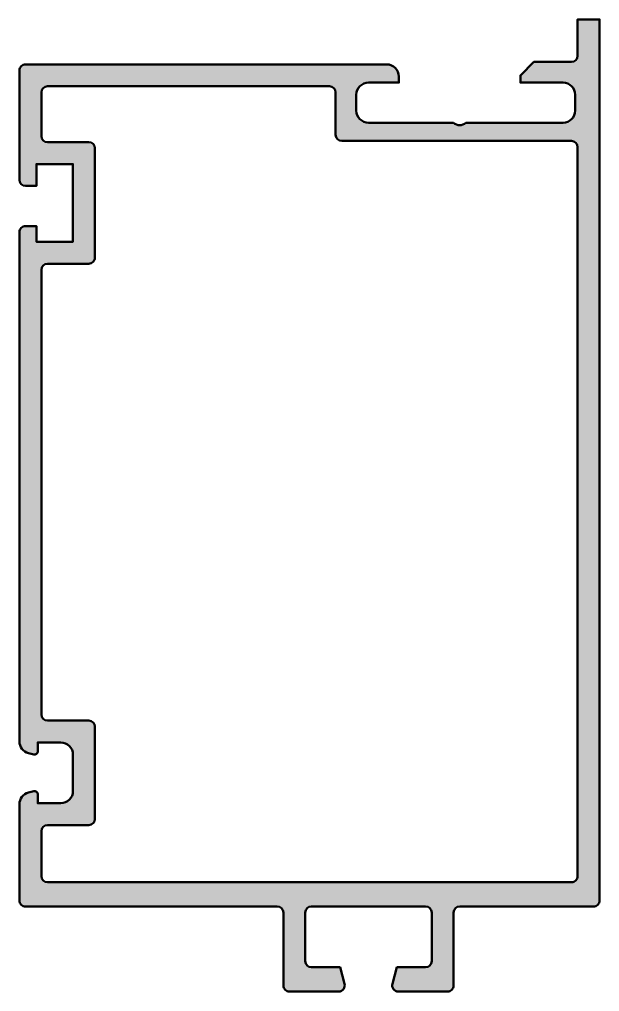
# Model space of a CAD drawing. Extents: x -45.9 to 1.8, y -76.5 to 3.5.
import ezdxf

# ---------------------------------------------------------------- set-up
doc = ezdxf.new("R2010")
doc.units = 0
doc.layers.add('0S-Alu contour', color=7, linetype='Continuous', lineweight=50)
doc.layers.add('0S-Alu hatch', color=252, linetype='Continuous', lineweight=25)

# ---------------------------------------------------------------- blocks, each defined once
blk = doc.blocks.new('501706__EB509039_7D0A_447E_9C76_A3E17166608A_')
at = {"layer": '0S-Alu hatch'}
h = blk.add_hatch(color=256, dxfattribs=at)
edge = h.paths.add_edge_path()
edge.add_arc((-45.4, -0.6999999999999839), 0.4999999999999952, 89.9999999999992, 180)
edge.add_line((-45.89999999999999, -0.6999999999999887), (-45.89999999999999, -9.700000000000003))
edge.add_arc((-45.4, -9.700000000000006), 0.4999999999999929, 180, 270)
edge.add_line((-45.4, -10.2), (-44.5, -10.2))
edge.add_line((-44.5, -10.2), (-44.5, -8.399999999999991))
edge.add_line((-44.5, -8.399999999999991), (-41.49999999999999, -8.399999999999991))
edge.add_line((-41.49999999999999, -8.399999999999991), (-41.49999999999997, -14.79999999999999))
edge.add_line((-41.49999999999997, -14.79999999999999), (-44.5, -14.79999999999999))
edge.add_line((-44.5, -14.79999999999999), (-44.5, -13.49999999999999))
edge.add_line((-44.5, -13.49999999999999), (-45.4, -13.49999999999999))
edge.add_arc((-45.4, -13.99999999999999), 0.4999999999999965, 89.9999999999992, 180)
edge.add_line((-45.89999999999999, -13.99999999999999), (-45.89999999999999, -55.90655556658466))
edge.add_arc((-44.90000000000001, -55.90655556658466), 0.9999999999999928, 180, 254.9999999999999)
edge.add_line((-45.15881904510252, -56.87248139287373), (-44.71470476127563, -56.99148145657227))
edge.add_arc((-44.65, -56.75000000000001), 0.249999999999992, 255, 360)
edge.add_line((-44.40000000000001, -56.75000000000001), (-44.4, -56.00000000000001))
edge.add_line((-44.4, -56.00000000000001), (-42.49999999999999, -56.00000000000001))
edge.add_ellipse((-42.49999999999999, -57.00000000000001), major_axis=(-1, 0), ratio=1, start_angle=180, end_angle=270.0000000000004, ccw=False)
edge.add_line((-41.49999999999998, -57.00000000000001), (-41.49999999999999, -60))
edge.add_ellipse((-42.49999999999999, -60), major_axis=(-1, 0), ratio=1, start_angle=90.0000000000004, end_angle=180, ccw=False)
edge.add_line((-42.49999999999999, -61), (-44.4, -61))
edge.add_line((-44.4, -61), (-44.40000000000001, -60.25000000000001))
edge.add_arc((-44.64999999999999, -60.24999999999999), 0.2499999999999858, 0, 105.000000000002)
edge.add_line((-44.71470476127563, -60.00851854342774), (-45.15881904510252, -60.12751860712628))
edge.add_arc((-44.89999999999999, -61.09344443341536), 1.000000000000007, 105.0000000000006, 180)
edge.add_line((-45.89999999999999, -61.09344443341536), (-45.89999999999999, -69))
edge.add_arc((-45.4, -69.00000000000001), 0.4999999999999929, 180, 270.0000000000008)
edge.add_line((-45.4, -69.5), (-24.70000000000001, -69.5))
edge.add_ellipse((-24.70000000000001, -70), major_axis=(-0.5, 0), ratio=1, start_angle=180, end_angle=269.9999999999996, ccw=False)
edge.add_line((-24.20000000000001, -70), (-24.2, -76))
edge.add_arc((-23.70000000000001, -76.00000000000001), 0.4999999999999894, 180, 270.0000000000008)
edge.add_line((-23.7, -76.5), (-19.6516126864206, -76.5))
edge.add_arc((-19.65161268642062, -75.99999999999999), 0.5000000000000142, 270.0000000000021, 374.9999999999974)
edge.add_line((-19.16864977327607, -75.87059047744874), (-19.53589838486225, -74.5))
edge.add_line((-19.53589838486225, -74.5), (-21.9, -74.5))
edge.add_ellipse((-21.9, -74), major_axis=(-0.5, 0), ratio=1, start_angle=0, end_angle=90, ccw=False)
edge.add_line((-22.4, -74), (-22.4, -70))
edge.add_ellipse((-21.9, -70), major_axis=(-0.4999999999999965, 0), ratio=1, start_angle=270, end_angle=360, ccw=False)
edge.add_line((-21.9, -69.5), (-12.5, -69.5))
edge.add_ellipse((-12.5, -70), major_axis=(-0.5, 0), ratio=1, start_angle=180, end_angle=270, ccw=False)
edge.add_line((-12, -70), (-12, -74))
edge.add_ellipse((-12.5, -74), major_axis=(-0.5, 0), ratio=1, start_angle=90, end_angle=180, ccw=False)
edge.add_line((-12.5, -74.5), (-14.86410161513775, -74.5))
edge.add_line((-14.86410161513775, -74.5), (-15.23135022672393, -75.87059047744874))
edge.add_arc((-14.7483873135794, -76), 0.4999999999999996, 165.0000000000004, 270.0000000000002)
edge.add_line((-14.7483873135794, -76.5), (-10.7, -76.5))
edge.add_arc((-10.7, -76), 0.5, 269.9999999999996, 360)
edge.add_line((-10.2, -76), (-10.2, -70))
edge.add_ellipse((-9.700000000000001, -70), major_axis=(-0.5, 0), ratio=1, start_angle=270, end_angle=360, ccw=False)
edge.add_line((-9.700000000000001, -69.5), (1.299999999999998, -69.5))
edge.add_arc((1.300000000000004, -69), 0.5, 269.9999999999994, 360)
edge.add_line((1.799999999999999, -69), (1.799999999999987, 3.5))
edge.add_line((1.799999999999987, 3.5), (8.7e-15, 3.5))
edge.add_line((8.7e-15, 3.5), (8.7e-15, 0.5))
edge.add_ellipse((-0.4999999999999913, 0.5), major_axis=(-0.5, 0), ratio=1, start_angle=90.00000000000011, end_angle=180, ccw=False)
edge.add_line((-0.4999999999999911, 0), (-3.599999999999982, 0))
edge.add_line((-3.599999999999982, 0), (-4.699999999999984, -1.099999999999994))
edge.add_line((-4.699999999999984, -1.099999999999994), (-4.699999999999984, -1.699999999999988))
edge.add_line((-4.699999999999984, -1.699999999999988), (-1.200000000000011, -1.699999999999988))
edge.add_ellipse((-1.200000000000013, -2.699999999999988), major_axis=(-1, 0), ratio=1, start_angle=180, end_angle=269.99999999999994, ccw=False)
edge.add_line((-0.2000000000000133, -2.699999999999988), (-0.2000000000000115, -4))
edge.add_ellipse((-1.200000000000011, -4), major_axis=(-1, 0), ratio=1, start_angle=90, end_angle=180, ccw=False)
edge.add_line((-1.200000000000011, -5), (-9.199999999999985, -5))
edge.add_ellipse((-9.699999999999985, -4.474999999999994), major_axis=(-0.7250000000000041, 0), ratio=1, start_angle=46.3971810272966, end_angle=133.6028189727033, ccw=False)
edge.add_line((-10.19999999999998, -5), (-17.19999999999999, -5))
edge.add_ellipse((-17.19999999999998, -4), major_axis=(-1, 0), ratio=1, start_angle=0, end_angle=89.99999999999977, ccw=False)
edge.add_line((-18.19999999999998, -4), (-18.19999999999998, -2.699999999999988))
edge.add_ellipse((-17.19999999999998, -2.699999999999988), major_axis=(-1, 0), ratio=1, start_angle=270, end_angle=360, ccw=False)
edge.add_line((-17.19999999999998, -1.699999999999988), (-14.69999999999998, -1.699999999999988))
edge.add_line((-14.69999999999998, -1.699999999999988), (-14.69999999999998, -1.199999999999988))
edge.add_arc((-15.69999999999999, -1.199999999999994), 1.000000000000005, 0, 89.99999999999991)
edge.add_line((-15.69999999999999, -0.1999999999999886), (-45.4, -0.1999999999999886))
edge = h.paths.add_edge_path()
edge.add_arc((-40.20000000000001, -7.099999999999994), 0.5, 0, 90)
edge.add_line((-40.20000000000001, -6.599999999999994), (-43.59999999999999, -6.599999999999994))
edge.add_ellipse((-43.59999999999999, -6.099999999999994), major_axis=(-0.5, 0), ratio=1, start_angle=0, end_angle=90, ccw=False)
edge.add_line((-44.09999999999999, -6.099999999999994), (-44.1, -2.499999999999985))
edge.add_ellipse((-43.6, -2.499999999999985), major_axis=(-0.5, 0), ratio=1, start_angle=270, end_angle=360, ccw=False)
edge.add_line((-43.6, -1.999999999999985), (-20.39999999999999, -1.999999999999985))
edge.add_ellipse((-20.39999999999999, -2.499999999999985), major_axis=(-0.5, 0), ratio=1, start_angle=180, end_angle=270, ccw=False)
edge.add_line((-19.89999999999998, -2.499999999999985), (-19.89999999999998, -6))
edge.add_arc((-19.39999999999999, -6), 0.5, 180, 270)
edge.add_line((-19.39999999999999, -6.5), (-0.4999999999999894, -6.5))
edge.add_ellipse((-0.4999999999999919, -7), major_axis=(-0.5, 0), ratio=1, start_angle=180, end_angle=269.9999999999997, ccw=False)
edge.add_line((8.2e-15, -7), (2.9e-15, -67))
edge.add_ellipse((-0.4999999999999945, -67), major_axis=(-0.4999999999999974, 0), ratio=1, start_angle=90, end_angle=180, ccw=False)
edge.add_line((-0.4999999999999951, -67.5), (-43.59999999999999, -67.5))
edge.add_ellipse((-43.59999999999999, -67), major_axis=(-0.5, 0), ratio=1, start_angle=0, end_angle=90, ccw=False)
edge.add_line((-44.09999999999999, -67), (-44.1, -63.3))
edge.add_ellipse((-43.6, -63.3), major_axis=(-0.5, 0), ratio=1, start_angle=270, end_angle=360, ccw=False)
edge.add_line((-43.6, -62.8), (-40.19999999999999, -62.8))
edge.add_arc((-40.19999999999999, -62.3), 0.5, 270, 360)
edge.add_line((-39.7, -62.3), (-39.7, -54.7))
edge.add_arc((-40.19999999999999, -54.70000000000001), 0.5, 0, 90)
edge.add_line((-40.19999999999999, -54.20000000000001), (-43.59999999999999, -54.20000000000001))
edge.add_ellipse((-43.59999999999999, -53.7), major_axis=(-0.5, 0), ratio=1, start_angle=0, end_angle=90, ccw=False)
edge.add_line((-44.09999999999999, -53.7), (-44.1, -17.09999999999999))
edge.add_ellipse((-43.6, -17.09999999999999), major_axis=(-0.5, 0), ratio=1, start_angle=270, end_angle=360, ccw=False)
edge.add_line((-43.6, -16.59999999999999), (-40.20000000000002, -16.59999999999999))
edge.add_arc((-40.2, -16.09999999999998), 0.5, 269.9999999999984, 360)
edge.add_line((-39.7, -16.09999999999998), (-39.70000000000001, -7.099999999999994))
at = {"layer": '0S-Alu contour', "color": 7}
for points in [[(1.799999999999999, -69), (1.799999999999987, 3.5), (8.7e-15, 3.5), (8.7e-15, 0.5)], [(-0.4999999999999911, 0), (-3.599999999999982, 0), (-4.699999999999984, -1.099999999999994), (-4.699999999999984, -1.699999999999988), (-1.200000000000011, -1.699999999999988)], [(-45.89999999999999, -0.6999999999999887), (-45.89999999999999, -9.700000000000003)], [(-15.69999999999999, -0.1999999999999886), (-45.4, -0.1999999999999886)], [(-17.19999999999998, -1.699999999999988), (-14.69999999999998, -1.699999999999988), (-14.69999999999998, -1.199999999999988)], [(-43.6, -1.999999999999985), (-20.39999999999999, -1.999999999999985)], [(-44.09999999999999, -6.099999999999994), (-44.1, -2.499999999999985)], [(-19.89999999999998, -2.499999999999985), (-19.89999999999998, -6)], [(-18.19999999999998, -4), (-18.19999999999998, -2.699999999999988)], [(-0.2000000000000133, -2.699999999999988), (-0.2000000000000115, -4)], [(-10.19999999999998, -5), (-17.19999999999999, -5)], [(-1.200000000000011, -5), (-9.199999999999985, -5)], [(-40.20000000000001, -6.599999999999994), (-43.59999999999999, -6.599999999999994)], [(-39.7, -16.09999999999998), (-39.70000000000001, -7.099999999999994)], [(-19.39999999999999, -6.5), (-0.4999999999999894, -6.5)], [(8.2e-15, -7), (2.9e-15, -67)], [(-45.4, -10.2), (-44.5, -10.2), (-44.5, -8.399999999999991), (-41.49999999999999, -8.399999999999991), (-41.49999999999997, -14.79999999999999), (-44.5, -14.79999999999999), (-44.5, -13.49999999999999), (-45.4, -13.49999999999999)], [(-45.89999999999999, -13.99999999999999), (-45.89999999999999, -55.90655556658466)], [(-43.6, -16.59999999999999), (-40.20000000000002, -16.59999999999999)], [(-44.09999999999999, -53.7), (-44.1, -17.09999999999999)], [(-40.19999999999999, -54.20000000000001), (-43.59999999999999, -54.20000000000001)], [(-39.7, -62.3), (-39.7, -54.7)], [(-44.40000000000001, -56.75000000000001), (-44.4, -56.00000000000001), (-42.49999999999999, -56.00000000000001)], [(-45.15881904510252, -56.87248139287373), (-44.71470476127563, -56.99148145657227)], [(-41.49999999999998, -57.00000000000001), (-41.49999999999999, -60)], [(-44.71470476127563, -60.00851854342774), (-45.15881904510252, -60.12751860712628)], [(-42.49999999999999, -61), (-44.4, -61), (-44.40000000000001, -60.25000000000001)], [(-45.89999999999999, -61.09344443341536), (-45.89999999999999, -69)], [(-43.6, -62.8), (-40.19999999999999, -62.8)], [(-44.09999999999999, -67), (-44.1, -63.3)], [(-0.4999999999999951, -67.5), (-43.59999999999999, -67.5)], [(-45.4, -69.5), (-24.70000000000001, -69.5)], [(-21.9, -69.5), (-12.5, -69.5)], [(-9.700000000000001, -69.5), (1.299999999999998, -69.5)], [(-24.20000000000001, -70), (-24.2, -76)], [(-22.4, -74), (-22.4, -70)], [(-12, -70), (-12, -74)], [(-10.2, -76), (-10.2, -70)], [(-19.16864977327607, -75.87059047744874), (-19.53589838486225, -74.5), (-21.9, -74.5)], [(-12.5, -74.5), (-14.86410161513775, -74.5), (-15.23135022672393, -75.87059047744874)], [(-23.7, -76.5), (-19.6516126864206, -76.5)], [(-14.7483873135794, -76.5), (-10.7, -76.5)]]:
    blk.add_lwpolyline(points, dxfattribs=at)
at = {"layer": '0S-Alu contour', "color": 7, "extrusion": (0, 0, -1)}
for centre, radius, start, end in [((0.4999999999999913, 0.5), 0.5, 180, 269.9999999999999), ((43.6, -2.499999999999985), 0.5, 0, 90), ((20.39999999999999, -2.499999999999985), 0.5, 90, 180), ((17.19999999999998, -2.699999999999988), 1, 0, 90), ((1.200000000000013, -2.699999999999988), 1, 90.00000000000007, 180), ((17.19999999999998, -4), 1, 270.0000000000002, 0), ((1.200000000000011, -4), 1, 180, 270), ((9.699999999999985, -4.474999999999994), 0.7250000000000041, 226.3971810272967, 313.6028189727034), ((43.59999999999999, -6.099999999999994), 0.5, 270, 0), ((0.4999999999999919, -7), 0.5, 90.00000000000028, 180), ((43.6, -17.09999999999999), 0.5, 0, 90), ((43.59999999999999, -53.7), 0.5, 270, 0), ((42.49999999999999, -57.00000000000001), 1, 89.99999999999959, 180), ((42.49999999999999, -60), 1, 180, 269.9999999999996), ((43.6, -63.3), 0.5, 0, 90), ((43.59999999999999, -67), 0.5, 270, 0), ((0.4999999999999945, -67), 0.4999999999999974, 180, 270.0000000000001), ((24.70000000000001, -70), 0.5, 90.0000000000004, 180), ((21.9, -70), 0.4999999999999965, 0, 90), ((12.5, -70), 0.5, 90, 180), ((9.700000000000001, -70), 0.5, 0, 90), ((21.9, -74), 0.5, 270, 0), ((12.5, -74), 0.5, 180, 270)]:
    blk.add_arc(centre, radius, start, end, dxfattribs=at)
at = {"layer": '0S-Alu contour', "color": 7}
for centre, radius, start, end in [((-45.4, -0.6999999999999839), 0.4999999999999952, 89.9999999999992, 180), ((-15.69999999999999, -1.199999999999994), 1.000000000000005, 0, 89.99999999999991), ((-19.39999999999999, -6), 0.5, 180, 270), ((-40.20000000000001, -7.099999999999994), 0.5, 0, 90), ((-45.4, -9.700000000000006), 0.4999999999999929, 180, 270), ((-45.4, -13.99999999999999), 0.4999999999999965, 89.9999999999992, 180), ((-40.2, -16.09999999999998), 0.5, 269.9999999999984, 0), ((-40.19999999999999, -54.70000000000001), 0.5, 0, 90), ((-44.90000000000001, -55.90655556658466), 0.9999999999999928, 180, 254.9999999999999), ((-44.65, -56.75000000000001), 0.249999999999992, 255, 0), ((-44.64999999999999, -60.24999999999999), 0.2499999999999858, 0, 105.000000000002), ((-44.89999999999999, -61.09344443341536), 1.000000000000007, 105.0000000000006, 180), ((-40.19999999999999, -62.3), 0.5, 270, 0), ((-45.4, -69.00000000000001), 0.4999999999999929, 180, 270.0000000000008), ((1.300000000000004, -69), 0.5, 269.9999999999994, 0), ((-23.70000000000001, -76.00000000000001), 0.4999999999999894, 180, 270.0000000000008), ((-19.65161268642062, -75.99999999999999), 0.5000000000000142, 270.0000000000021, 14.99999999999739), ((-14.7483873135794, -76), 0.4999999999999996, 165.0000000000004, 270.0000000000002), ((-10.7, -76), 0.5, 269.9999999999996, 0)]:
    blk.add_arc(centre, radius, start, end, dxfattribs=at)
blk = doc.blocks.new('501706__D5623EFC_C5AA_41B4_98CC_86D3196A6DE7_')
at = {"layer": '0S-Alu contour', "color": 7}
blk.add_blockref('501706__EB509039_7D0A_447E_9C76_A3E17166608A_', (0, 0), dxfattribs=at)

msp = doc.modelspace()

# ---------------------------------------------------------------- block references
at = {"layer": '0S-Alu contour', "color": 7}
msp.add_blockref('501706__D5623EFC_C5AA_41B4_98CC_86D3196A6DE7_', (0, 0), dxfattribs=at)

doc.saveas('drawing.dxf')
